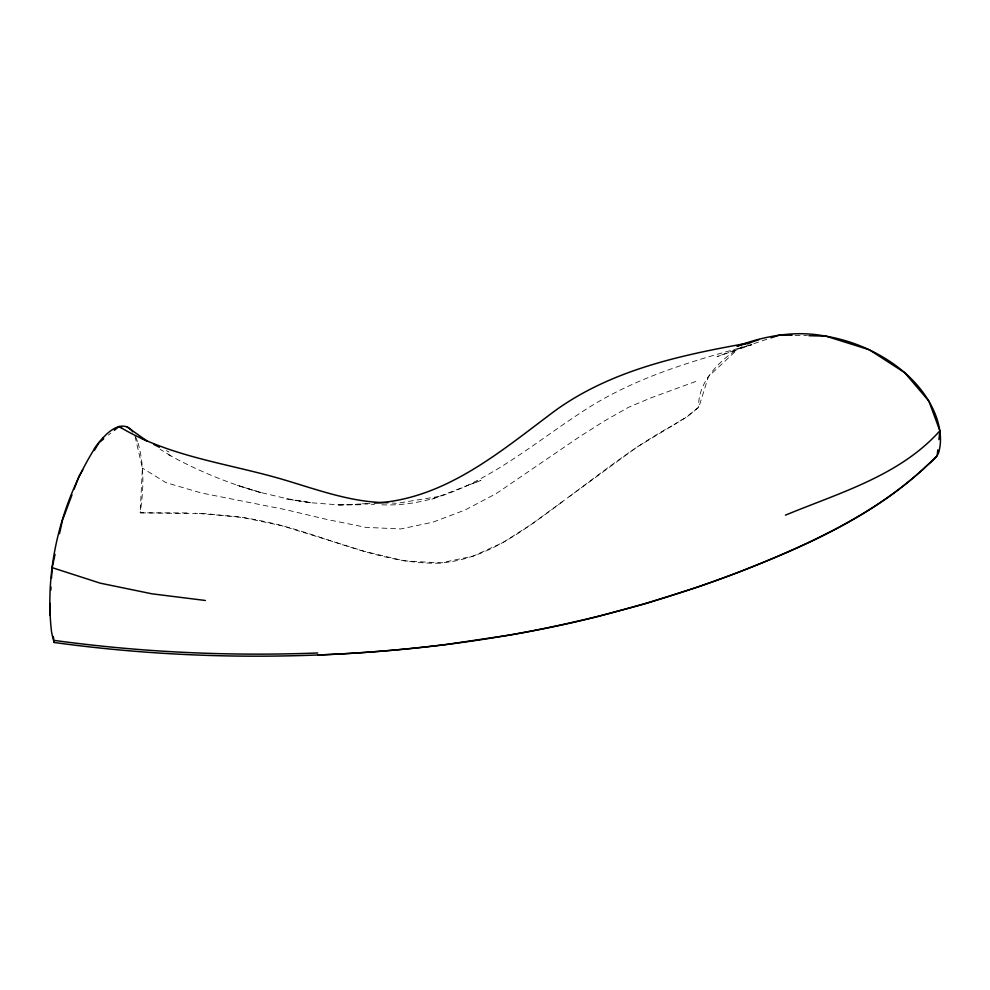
<?xml version="1.0" encoding="UTF-8"?>
<svg xmlns="http://www.w3.org/2000/svg" width="990" height="990" viewBox="0 0 990 990"><rect width="100%" height="100%" fill="white"/><g stroke="black" fill="none" stroke-linecap="round" stroke-linejoin="round"><path stroke-width="0.74" stroke-dasharray="4.95 3.71" d="M135.048 436.355L142.399 468.097L140.147 512.832L206.984 513.748L243.206 517.584L281.878 525.74L364.159 551.257L404.093 560.847L440.649 562.926L473.269 556.095L503.093 542.446L531.395 524.329L636.793 447.22L685.451 417.78L698.655 407.187C697.789 386.632 712.132 369.022 727.143 356.61A105.15 100.151 -88.5 0 1 736.894 349.718A103.802 98.864 -88.5 0 1 742.141 346.686M766.755 339.31L737.995 348.987L708.407 376.621L698.829 407.249L687.803 416.196L674.029 424.661M108.393 435.093L110.756 433.187M569.089 496.757C602.477 471.921 635.209 445.785 671.925 425.898M562.493 501.695C524.552 529.601 484.358 561.912 435.006 563.236C375.618 563.013 321.849 533.437 264.627 521.544A225.769 130.346 0 0 0 237.625 516.768L195.24 513.154M381.88 504.826C462.441 507.944 524.329 448.334 588.122 407.967C638.067 376.423 695.388 359.902 751.942 344.693L717.057 356.61L737.995 348.987M431.912 499.195L480.893 480.435L470.448 484.358M695.772 381.472L651.321 397.72L628.662 407.236L604.605 420.861L579.237 436.949L496.225 493.589L465.3 509.912L432.853 522.2L400.74 528.957L365.78 527.361L327.022 519.478L285.417 509.615L201.366 492.983L166.023 482.662L142.399 468.097M438.991 496.436L396.705 503.353L392.25 503.019M369.951 503.613L336.848 505.036L362.253 504.665L336.909 504.739L311.293 502.759L285.627 498.873L311.751 502.908L286.407 498.589L261.385 492.649L236.684 485.174L262.548 493.107C229.841 483.887 198.161 471.129 168.449 454.62L171.53 456.254L160.046 449.262M187.098 512.907L140.147 512.832C143.736 489.815 144.466 465.758 138.08 443.149M795.106 335.35L807.432 335.672M362.526 503.724L374.43 504.405M166.271 450.648L169.018 452.022M135.593 436.85A103.641 29.44 -82.1 0 1 138.031 443.285"/><path stroke-width="1.49" d="M50.032 603.455L50.255 615.433M50.824 590.028L50.997 587.033M51.53 578.086L52.148 567.641L55.032 554.351M937.815 449.831L937.184 455.672C883.315 510.704 811.887 543.337 741.263 571.168C640.468 609.951 534.6 634.85 427.309 646.755A900.009 519.614 0 0 1 317.951 655.021M938.928 439.597L939.869 430.823L928.917 401.148L904.712 372.673L869.356 349.804L825.932 336.154L808.979 335.709M59.524 533.684L62.407 520.394L71.985 494.851M74.114 489.171L78.891 476.4L82.752 469.916M94.322 450.487L98.95 442.716L103.678 438.904M94.409 448.841C61.157 502.524 44.389 568.062 51.443 631.088A121.721 30.517 -79.4 0 0 54.215 642.473A872.066 503.489 0 0 0 278.252 656.024A896.556 517.621 0 0 0 446.886 644.416L510.172 635.011A803.892 464.124 0 0 0 597.156 616.733L646.581 603.318L696.044 587.577A985.879 569.188 0 0 0 744.369 569.968C788.102 552.767 831.464 533.82 871.274 508.65A485.063 280.046 0 0 0 897.485 490.471C906.617 483.541 915.428 476.202 923.918 468.505C929.301 462.392 938.285 458.296 939.436 449.497C941.948 437.852 939.671 425.712 935.488 414.736C923.249 383.934 895.715 361.758 866.201 348.381A181.244 172.619 -88.5 0 0 842.218 339.793A187.667 178.732 -88.5 0 0 823.049 335.697C793.98 330.524 764.342 336.055 736.968 346.203L747.982 343.109C681.17 355.076 612.649 369.678 556.269 409.848C501.497 450.5 446.057 499.195 374.393 503.118M103.17 437.778C109.568 430.204 122.649 420.552 131.447 430.155A103.641 29.44 -82.1 0 1 132.709 431.801M939.869 430.823C899.687 475.769 839.347 492.797 785.429 515.159M114.308 430.328L119.023 426.517C168.275 456.477 226.252 463.11 280.677 478.826C315.785 489.06 350.745 502.586 387.795 502.685M759.144 339.508L753.291 341.562A103.802 98.864 -88.5 0 0 747.611 343.951M771.062 337.862L779.699 334.954L792.025 335.276M205.326 600.472L152.002 593.827L100.213 583.159L52.148 567.641M141.57 438.335L147.065 441.07M153.92 444.498L159.415 447.233M119.023 426.517L121.634 427.915M127.203 426.962L147.188 441.181M53.324 636.483L54.203 642.498M94.409 448.482A211.241 59.462 -80.8 0 1 103.183 437.481M317.703 652.967A877.796 503.997 0 0 1 55.032 640.505"/></g></svg>
